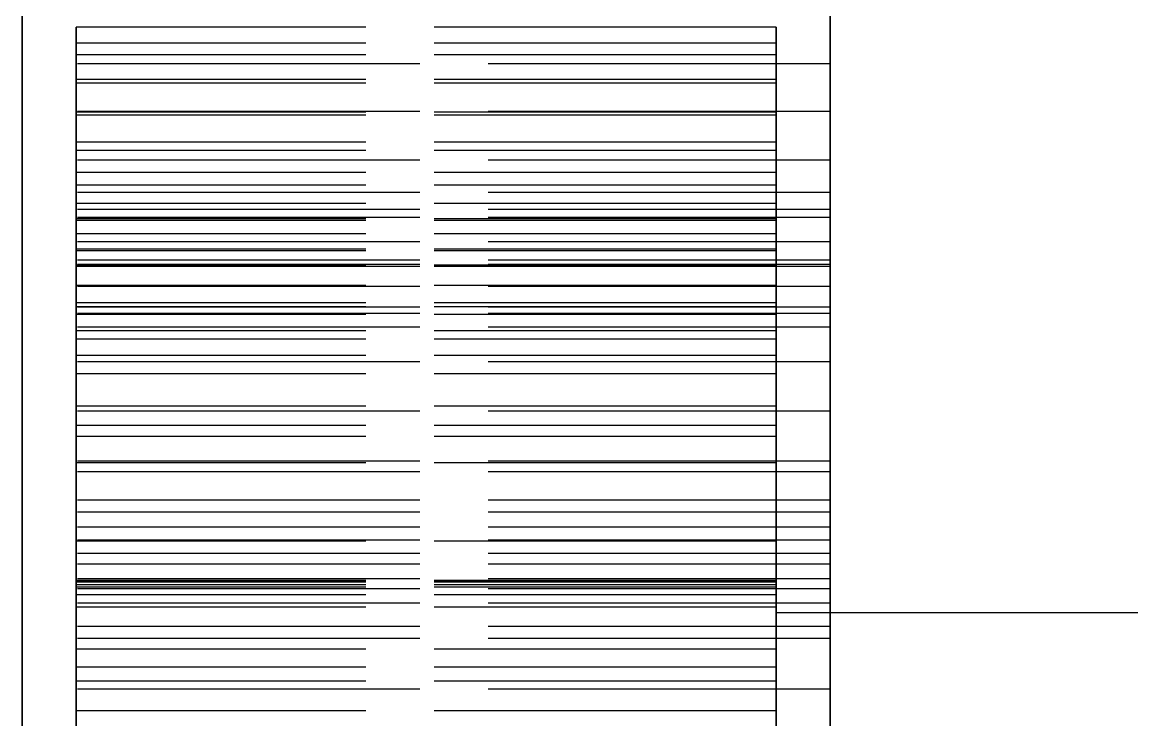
# Model space of a CAD drawing. Header units: millimetres. Extents: x -13 to 276, y -50 to 157.
# Drawn here: x 135.875 to 139.995, y -2.002 to 0.591 of the extents above; entities that cross this region are included whole.
import ezdxf

# ---------------------------------------------------------------- set-up
doc = ezdxf.new("R2010")
doc.units = ezdxf.units.MM
doc.linetypes.add('DASHED', pattern=[1.524, 1.27, -0.254])
doc.layers.add('HIDDEN', color=8, linetype='DASHED')
doc.layers.add('VISIBLE', color=7, linetype='CONTINUOUS')

msp = doc.modelspace()

# ---------------------------------------------------------------- linework, layer by layer
at = {"layer": 'HIDDEN'}
for points in [[(135.875, 6.91484), (135.875, 6.21643), (135.875, 5.51802), (135.875, 4.8196), (135.875, 4.12119), (135.875, 3.42278), (135.875, 2.72437), (135.875, 2.02595), (135.875, 1.32754), (135.875, 0.62913), (135.875, -0.06929), (135.875, -0.7677), (135.875, -1.46611), (135.875, -2.16452), (135.875, -2.86294), (135.875, -3.56135), (135.875, -4.25976), (135.875, -4.95817), (135.875, -5.65659), (135.875, -6.355)], [(135.875, 6.8831), (135.875, 6.12119), (135.875, 5.35929), (135.875, 4.59738), (135.875, 3.83548), (135.875, 3.07357), (135.875, 2.31167), (135.875, 1.54976), (135.875, 0.78786), (135.875, 0.02595), (135.875, -0.73595), (135.875, -1.49786), (135.875, -2.25976), (135.875, -3.02167), (135.875, -3.78357), (135.875, -4.54548), (135.875, -5.30738), (135.875, -6.06929), (135.875, -6.83119), (135.875, -7.5931), (135.875, -8.355)], [(135.875, 6.65492), (135.875, 5.87317), (135.875, 5.09143), (135.875, 4.30968), (135.875, 3.52794), (135.875, 2.74619), (135.875, 1.96444), (135.875, 1.1827), (135.875, 0.40095), (135.875, -0.38079), (135.875, -1.16254), (135.875, -1.94429), (135.875, -2.72603), (135.875, -3.50778), (135.875, -4.28952), (135.875, -5.07127), (135.875, -5.85302), (135.875, -6.63476), (135.875, -7.41651), (135.875, -8.19825), (135.875, -8.98)], [(138.875, 6.65492), (138.875, 5.87317), (138.875, 5.09143), (138.875, 4.30968), (138.875, 3.52794), (138.875, 2.74619), (138.875, 1.96444), (138.875, 1.1827), (138.875, 0.40095), (138.875, -0.38079), (138.875, -1.16254), (138.875, -1.94429), (138.875, -2.72603), (138.875, -3.50778), (138.875, -4.28952), (138.875, -5.07127), (138.875, -5.85302), (138.875, -6.63476), (138.875, -7.41651), (138.875, -8.19825), (138.875, -8.98)], [(135.875, -5.68833), (135.875, -5.30738), (135.875, -4.92643), (135.875, -4.54548), (135.875, -4.16452), (135.875, -3.78357), (135.875, -3.40262), (135.875, -3.02167), (135.875, -2.64071), (135.875, -2.25976), (135.875, -1.87881), (135.875, -1.49786), (135.875, -1.1169), (135.875, -0.73595), (135.875, -0.355), (135.875, 0.02595), (135.875, 0.4069), (135.875, 0.78786)], [(135.875, -6.355), (135.875, -6.00579), (135.875, -5.65659), (135.875, -5.30738), (135.875, -4.95817), (135.875, -4.60897), (135.875, -4.25976), (135.875, -3.91056), (135.875, -3.56135), (135.875, -3.21214), (135.875, -2.86294), (135.875, -2.51373), (135.875, -2.16452), (135.875, -1.81532), (135.875, -1.46611), (135.875, -1.1169), (135.875, -0.7677), (135.875, -0.41849), (135.875, -0.06929), (135.875, 0.27992), (135.875, 0.62913)], [(135.875, 0.60895), (135.875, 0.43592)], [(135.875, 0.43592), (135.875, 0.60895)], [(138.875, 0.60895), (138.875, 0.43592)], [(138.875, 0.43592), (138.875, 0.60895)], [(136.075, 0.51299), (136.075, 0.57213)], [(136.075, 0.57213), (136.075, 0.46966)], [(136.075, 0.46966), (136.075, 0.57213)], [(136.075, 0.57213), (136.075, 0.51299)], [(138.675, 0.57213), (136.075, 0.57213)], [(138.675, 0.57213), (136.075, 0.57213)], [(138.675, 0.51299), (138.675, 0.57213)], [(138.675, 0.57213), (138.675, 0.46966)], [(138.675, 0.46966), (138.675, 0.57213)], [(138.675, 0.57213), (138.675, 0.51299)], [(136.075, 0.37803), (136.075, 0.51299)], [(136.075, 0.51299), (136.075, 0.37803)], [(138.675, 0.51299), (136.075, 0.51299)], [(138.675, 0.51299), (136.075, 0.51299)], [(138.675, 0.37803), (138.675, 0.51299)], [(138.675, 0.51299), (138.675, 0.37803)], [(136.075, 0.46966), (136.075, 0.36403)], [(136.075, 0.36403), (136.075, 0.46966)], [(138.675, 0.46966), (136.075, 0.46966)], [(138.675, 0.46966), (136.075, 0.46966)], [(138.675, 0.46966), (138.675, 0.36403)], [(138.675, 0.36403), (138.675, 0.46966)], [(135.875, 0.43592), (135.875, 0.25889)], [(135.875, 0.25889), (135.875, 0.43592)], [(138.875, 0.43592), (135.875, 0.43592)], [(138.875, 0.43592), (135.875, 0.43592)], [(138.875, 0.43592), (138.875, 0.25889)], [(138.875, 0.25889), (138.875, 0.43592)], [(136.075, 0.24453), (136.075, 0.37803)], [(136.075, 0.37803), (136.075, 0.24453)], [(138.675, 0.37803), (136.075, 0.37803)], [(138.675, 0.37803), (136.075, 0.37803)], [(138.675, 0.24453), (138.675, 0.37803)], [(138.675, 0.37803), (138.675, 0.24453)], [(136.075, 0.36403), (136.075, 0.2556)], [(136.075, 0.2556), (136.075, 0.36403)], [(138.675, 0.36403), (136.075, 0.36403)], [(138.675, 0.36403), (136.075, 0.36403)], [(138.675, 0.36403), (138.675, 0.2556)], [(138.675, 0.2556), (138.675, 0.36403)], [(135.875, 0.25889), (135.875, 0.07809)], [(135.875, 0.07809), (135.875, 0.25889)], [(138.875, 0.25889), (135.875, 0.25889)], [(138.875, 0.25889), (135.875, 0.25889)], [(136.075, 0.2556), (136.075, 0.14469)], [(136.075, 0.14469), (136.075, 0.2556)], [(138.675, 0.2556), (136.075, 0.2556)], [(138.675, 0.2556), (136.075, 0.2556)], [(138.675, 0.2556), (138.675, 0.14469)], [(138.675, 0.14469), (138.675, 0.2556)], [(138.875, 0.25889), (138.875, 0.07809)], [(138.875, 0.07809), (138.875, 0.25889)], [(136.075, 0.1131), (136.075, 0.24453)], [(136.075, 0.24453), (136.075, 0.1131)], [(138.675, 0.24453), (136.075, 0.24453)], [(138.675, 0.24453), (136.075, 0.24453)], [(138.675, 0.1131), (138.675, 0.24453)], [(138.675, 0.24453), (138.675, 0.1131)], [(136.075, 0.14469), (136.075, 0.03155)], [(136.075, 0.03155), (136.075, 0.14469)], [(138.675, 0.14469), (136.075, 0.14469)], [(138.675, 0.14469), (136.075, 0.14469)], [(138.675, 0.14469), (138.675, 0.03155)], [(138.675, 0.03155), (138.675, 0.14469)], [(136.075, -0.01553), (136.075, 0.1131)], [(136.075, 0.1131), (136.075, -0.01553)], [(138.675, 0.1131), (136.075, 0.1131)], [(138.675, 0.1131), (136.075, 0.1131)], [(138.675, -0.01553), (138.675, 0.1131)], [(138.675, 0.1131), (138.675, -0.01553)], [(135.875, 0.07809), (135.875, -0.10627)], [(135.875, -0.10627), (135.875, 0.07809)], [(138.875, 0.07809), (135.875, 0.07809)], [(138.875, 0.07809), (135.875, 0.07809)], [(138.875, 0.07809), (138.875, -0.10627)], [(138.875, -0.10627), (138.875, 0.07809)], [(136.075, 0.03155), (136.075, -0.084)], [(136.075, -0.084), (136.075, 0.03155)], [(138.675, 0.03155), (136.075, 0.03155)], [(138.675, 0.03155), (136.075, 0.03155)], [(138.675, 0.03155), (138.675, -0.084)], [(138.675, -0.084), (138.675, 0.03155)], [(136.075, -0.14037), (136.075, -0.01553)], [(136.075, -0.01553), (136.075, -0.14037)], [(138.675, -0.01553), (136.075, -0.01553)], [(138.675, -0.01553), (136.075, -0.01553)], [(138.675, -0.14037), (138.675, -0.01553)], [(138.675, -0.01553), (138.675, -0.14037)], [(135.875, -0.13602), (135.875, -0.04239)], [(135.875, -0.04239), (135.875, -0.31728)], [(135.875, -0.31728), (135.875, -0.04239)], [(135.875, -0.04239), (135.875, -0.13602)], [(138.875, -0.04239), (135.875, -0.04239)], [(138.875, -0.04239), (135.875, -0.04239)], [(138.875, -0.13602), (138.875, -0.04239)], [(138.875, -0.04239), (138.875, -0.31728)], [(138.875, -0.31728), (138.875, -0.04239)], [(138.875, -0.04239), (138.875, -0.13602)], [(135.875, -0.10627), (135.875, -0.29404)], [(135.875, -0.29404), (135.875, -0.10627)], [(138.875, -0.10627), (135.875, -0.10627)], [(138.875, -0.10627), (135.875, -0.10627)], [(136.075, -0.084), (136.075, -0.49567)], [(136.075, -0.49567), (136.075, -0.084)], [(138.675, -0.084), (136.075, -0.084)], [(138.675, -0.084), (136.075, -0.084)], [(138.675, -0.084), (138.675, -0.49567)], [(138.675, -0.49567), (138.675, -0.084)], [(138.875, -0.10627), (138.875, -0.29404)], [(138.875, -0.29404), (138.875, -0.10627)], [(135.875, -0.22533), (135.875, -0.13602)], [(135.875, -0.13602), (135.875, -0.22533)], [(138.875, -0.13602), (135.875, -0.13602)], [(138.875, -0.13602), (135.875, -0.13602)], [(136.075, -0.25916), (136.075, -0.14037)], [(136.075, -0.14037), (136.075, -0.25916)], [(138.675, -0.14037), (136.075, -0.14037)], [(138.675, -0.14037), (136.075, -0.14037)], [(136.075, -0.31226), (136.075, -0.14654)], [(136.075, -0.14654), (136.075, -0.19623)], [(136.075, -0.19623), (136.075, -0.14654)], [(136.075, -0.14654), (136.075, -0.31226)], [(138.675, -0.14654), (136.075, -0.14654)], [(138.675, -0.14654), (136.075, -0.14654)], [(138.675, -0.25916), (138.675, -0.14037)], [(138.675, -0.14037), (138.675, -0.25916)], [(138.675, -0.31226), (138.675, -0.14654)], [(138.675, -0.14654), (138.675, -0.19623)], [(138.675, -0.19623), (138.675, -0.14654)], [(138.675, -0.14654), (138.675, -0.31226)], [(138.875, -0.22533), (138.875, -0.13602)], [(138.875, -0.13602), (138.875, -0.22533)], [(136.075, -0.19623), (136.075, -0.25307)], [(136.075, -0.25307), (136.075, -0.19623)], [(138.675, -0.19623), (136.075, -0.19623)], [(138.675, -0.19623), (136.075, -0.19623)], [(138.675, -0.19623), (138.675, -0.25307)], [(138.675, -0.25307), (138.675, -0.19623)], [(135.875, -0.31053), (135.875, -0.22533)], [(135.875, -0.22533), (135.875, -0.31053)], [(138.875, -0.22533), (135.875, -0.22533)], [(138.875, -0.22533), (135.875, -0.22533)], [(138.875, -0.31053), (138.875, -0.22533)], [(138.875, -0.22533), (138.875, -0.31053)], [(136.075, -0.25307), (136.075, -0.31703)], [(136.075, -0.31703), (136.075, -0.25307)], [(138.675, -0.25307), (136.075, -0.25307)], [(138.675, -0.25307), (136.075, -0.25307)], [(136.075, -0.64879), (136.075, -0.25916)], [(136.075, -0.25916), (136.075, -0.64879)], [(138.675, -0.25916), (136.075, -0.25916)], [(138.675, -0.25916), (136.075, -0.25916)], [(138.675, -0.25307), (138.675, -0.31703)], [(138.675, -0.31703), (138.675, -0.25307)], [(138.675, -0.64879), (138.675, -0.25916)], [(138.675, -0.25916), (138.675, -0.64879)], [(135.875, -0.29404), (135.875, -0.54301)], [(135.875, -0.54301), (135.875, -0.29404)], [(138.875, -0.29404), (135.875, -0.29404)], [(138.875, -0.29404), (135.875, -0.29404)], [(135.875, -0.39179), (135.875, -0.31053)], [(135.875, -0.31053), (135.875, -0.39179)], [(138.875, -0.31053), (135.875, -0.31053)], [(138.875, -0.31053), (135.875, -0.31053)], [(135.875, -0.31728), (135.875, -0.49255)], [(135.875, -0.49255), (135.875, -0.31728)], [(138.875, -0.31728), (135.875, -0.31728)], [(138.875, -0.31728), (135.875, -0.31728)], [(136.075, -0.45298), (136.075, -0.31226)], [(136.075, -0.31226), (136.075, -0.45298)], [(138.675, -0.31226), (136.075, -0.31226)], [(138.675, -0.31226), (136.075, -0.31226)], [(136.075, -0.31703), (136.075, -0.38824)], [(136.075, -0.38824), (136.075, -0.31703)], [(138.675, -0.31703), (136.075, -0.31703)], [(138.675, -0.31703), (136.075, -0.31703)], [(138.675, -0.45298), (138.675, -0.31226)], [(138.675, -0.31226), (138.675, -0.45298)], [(138.675, -0.31703), (138.675, -0.38824)], [(138.675, -0.38824), (138.675, -0.31703)], [(138.875, -0.29404), (138.875, -0.54301)], [(138.875, -0.54301), (138.875, -0.29404)], [(138.875, -0.39179), (138.875, -0.31053)], [(138.875, -0.31053), (138.875, -0.39179)], [(138.875, -0.31728), (138.875, -0.49255)], [(138.875, -0.49255), (138.875, -0.31728)], [(135.875, -0.46925), (135.875, -0.39179)], [(135.875, -0.39179), (135.875, -0.46925)], [(138.875, -0.39179), (135.875, -0.39179)], [(138.875, -0.39179), (135.875, -0.39179)], [(136.075, -0.38824), (136.075, -0.46728)], [(136.075, -0.46728), (136.075, -0.38824)], [(138.675, -0.38824), (136.075, -0.38824)], [(138.675, -0.38824), (136.075, -0.38824)], [(138.675, -0.38824), (138.675, -0.46728)], [(138.675, -0.46728), (138.675, -0.38824)], [(138.875, -0.46925), (138.875, -0.39179)], [(138.875, -0.39179), (138.875, -0.46925)], [(136.075, -0.58791), (136.075, -0.45298)], [(136.075, -0.45298), (136.075, -0.58791)], [(138.675, -0.45298), (136.075, -0.45298)], [(138.675, -0.45298), (136.075, -0.45298)], [(138.675, -0.58791), (138.675, -0.45298)], [(138.675, -0.45298), (138.675, -0.58791)], [(135.875, -0.54301), (135.875, -0.46925)], [(135.875, -0.46925), (135.875, -0.54301)], [(138.875, -0.46925), (135.875, -0.46925)], [(138.875, -0.46925), (135.875, -0.46925)], [(135.875, -0.49255), (135.875, -0.67181)], [(135.875, -0.67181), (135.875, -0.49255)], [(138.875, -0.49255), (135.875, -0.49255)], [(138.875, -0.49255), (135.875, -0.49255)], [(136.075, -0.46728), (136.075, -0.55669)], [(136.075, -0.55669), (136.075, -0.46728)], [(138.675, -0.46728), (136.075, -0.46728)], [(138.675, -0.46728), (136.075, -0.46728)], [(138.675, -0.46728), (138.675, -0.55669)], [(138.675, -0.55669), (138.675, -0.46728)], [(138.875, -0.54301), (138.875, -0.46925)], [(138.875, -0.46925), (138.875, -0.54301)], [(138.875, -0.49255), (138.875, -0.67181)], [(138.875, -0.67181), (138.875, -0.49255)], [(138.675, -0.49567), (136.075, -0.49567)], [(138.675, -0.49567), (136.075, -0.49567)], [(138.875, -0.54301), (135.875, -0.54301)], [(138.875, -0.54301), (135.875, -0.54301)], [(136.075, -0.55669), (136.075, -0.90887)], [(136.075, -0.90887), (136.075, -0.55669)], [(138.675, -0.55669), (136.075, -0.55669)], [(138.675, -0.55669), (136.075, -0.55669)], [(138.675, -0.55669), (138.675, -0.90887)], [(138.675, -0.90887), (138.675, -0.55669)], [(136.075, -0.7163), (136.075, -0.58791)], [(136.075, -0.58791), (136.075, -0.7163)], [(138.675, -0.58791), (136.075, -0.58791)], [(138.675, -0.58791), (136.075, -0.58791)], [(138.675, -0.7163), (138.675, -0.58791)], [(138.675, -0.58791), (138.675, -0.7163)], [(136.075, -0.90887), (136.075, -0.64879)], [(136.075, -0.64879), (136.075, -0.90887)], [(138.675, -0.64879), (136.075, -0.64879)], [(138.675, -0.64879), (136.075, -0.64879)], [(138.675, -0.90887), (138.675, -0.64879)], [(138.675, -0.64879), (138.675, -0.90887)], [(135.875, -0.67181), (135.875, -0.85479)], [(135.875, -0.85479), (135.875, -0.67181)], [(138.875, -0.67181), (135.875, -0.67181)], [(138.875, -0.67181), (135.875, -0.67181)], [(138.875, -0.67181), (138.875, -0.85479)], [(138.875, -0.85479), (138.875, -0.67181)], [(136.075, -0.83718), (136.075, -0.7163)], [(136.075, -0.7163), (136.075, -0.83718)], [(138.675, -0.7163), (136.075, -0.7163)], [(138.675, -0.7163), (136.075, -0.7163)], [(138.675, -0.83718), (138.675, -0.7163)], [(138.675, -0.7163), (138.675, -0.83718)], [(135.875, -0.85479), (135.875, -1.04126)], [(135.875, -1.04126), (135.875, -0.85479)], [(138.875, -0.85479), (135.875, -0.85479)], [(138.875, -0.85479), (135.875, -0.85479)], [(136.075, -0.94899), (136.075, -0.83718)], [(136.075, -0.83718), (136.075, -0.94899)], [(138.675, -0.83718), (136.075, -0.83718)], [(138.675, -0.83718), (136.075, -0.83718)], [(138.675, -0.94899), (138.675, -0.83718)], [(138.675, -0.83718), (138.675, -0.94899)], [(138.875, -0.85479), (138.875, -1.04126)], [(138.875, -1.04126), (138.875, -0.85479)], [(138.675, -0.90887), (136.075, -0.90887)], [(138.675, -0.90887), (136.075, -0.90887)], [(136.075, -1.0475), (136.075, -0.94899)], [(136.075, -0.94899), (136.075, -1.0475)], [(138.675, -0.94899), (136.075, -0.94899)], [(138.675, -0.94899), (136.075, -0.94899)], [(138.675, -1.0475), (138.675, -0.94899)], [(138.675, -0.94899), (138.675, -1.0475)], [(135.875, -1.04126), (135.875, -1.23103)], [(135.875, -1.23103), (135.875, -1.04126)], [(138.875, -1.04126), (135.875, -1.04126)], [(138.875, -1.04126), (135.875, -1.04126)], [(136.075, -1.33791), (136.075, -1.0475)], [(136.075, -1.0475), (136.075, -1.33791)], [(138.675, -1.0475), (136.075, -1.0475)], [(138.675, -1.0475), (136.075, -1.0475)], [(138.675, -1.33791), (138.675, -1.0475)], [(138.675, -1.0475), (138.675, -1.33791)], [(138.875, -1.04126), (138.875, -1.23103)], [(138.875, -1.23103), (138.875, -1.04126)], [(135.875, -1.18552), (135.875, -1.08011)], [(135.875, -1.08011), (135.875, -1.33448)], [(135.875, -1.33448), (135.875, -1.08011)], [(135.875, -1.08011), (135.875, -1.18552)], [(138.875, -1.08011), (135.875, -1.08011)], [(138.875, -1.08011), (135.875, -1.08011)], [(138.875, -1.18552), (138.875, -1.08011)], [(138.875, -1.08011), (138.875, -1.33448)], [(138.875, -1.33448), (138.875, -1.08011)], [(138.875, -1.08011), (138.875, -1.18552)], [(135.875, -1.2869), (135.875, -1.18552)], [(135.875, -1.18552), (135.875, -1.2869)], [(138.875, -1.18552), (135.875, -1.18552)], [(138.875, -1.18552), (135.875, -1.18552)], [(138.875, -1.2869), (138.875, -1.18552)], [(138.875, -1.18552), (138.875, -1.2869)], [(135.875, -1.23103), (135.875, -1.42395)], [(135.875, -1.42395), (135.875, -1.23103)], [(138.875, -1.23103), (135.875, -1.23103)], [(138.875, -1.23103), (135.875, -1.23103)], [(138.875, -1.23103), (138.875, -1.42395)], [(138.875, -1.42395), (138.875, -1.23103)], [(135.875, -1.38446), (135.875, -1.2869)], [(135.875, -1.2869), (135.875, -1.38446)], [(138.875, -1.2869), (135.875, -1.2869)], [(138.875, -1.2869), (135.875, -1.2869)], [(138.875, -1.38446), (138.875, -1.2869)], [(138.875, -1.2869), (138.875, -1.38446)], [(135.875, -1.33448), (135.875, -1.51543)], [(135.875, -1.51543), (135.875, -1.33448)], [(138.875, -1.33448), (135.875, -1.33448)], [(138.875, -1.33448), (135.875, -1.33448)], [(136.075, -1.80656), (136.075, -1.33791)], [(136.075, -1.33791), (136.075, -1.80656)], [(138.675, -1.33791), (136.075, -1.33791)], [(138.675, -1.33791), (136.075, -1.33791)], [(138.675, -1.80656), (138.675, -1.33791)], [(138.675, -1.33791), (138.675, -1.80656)], [(138.875, -1.33448), (138.875, -1.51543)], [(138.875, -1.51543), (138.875, -1.33448)], [(135.875, -1.47835), (135.875, -1.38446)], [(135.875, -1.38446), (135.875, -1.47835)], [(138.875, -1.38446), (135.875, -1.38446)], [(138.875, -1.38446), (135.875, -1.38446)], [(138.875, -1.47835), (138.875, -1.38446)], [(138.875, -1.38446), (138.875, -1.47835)], [(135.875, -1.42395), (135.875, -1.65554)], [(135.875, -1.65554), (135.875, -1.42395)], [(138.875, -1.42395), (135.875, -1.42395)], [(138.875, -1.42395), (135.875, -1.42395)], [(138.875, -1.42395), (138.875, -1.65554)], [(138.875, -1.65554), (138.875, -1.42395)], [(135.875, -1.56868), (135.875, -1.47835)], [(135.875, -1.47835), (135.875, -1.56868)], [(138.875, -1.47835), (135.875, -1.47835)], [(138.875, -1.47835), (135.875, -1.47835)], [(138.875, -1.56868), (138.875, -1.47835)], [(138.875, -1.47835), (138.875, -1.56868)], [(135.875, -1.51543), (135.875, -1.70005)], [(135.875, -1.70005), (135.875, -1.51543)], [(138.875, -1.51543), (135.875, -1.51543)], [(138.875, -1.51543), (135.875, -1.51543)], [(136.075, -1.48775), (136.075, -1.48454)], [(136.075, -1.48454), (136.075, -1.49136)], [(136.075, -1.49136), (136.075, -1.48454)], [(136.075, -1.48454), (136.075, -1.48775)], [(138.675, -1.48454), (136.075, -1.48454)], [(138.675, -1.48454), (136.075, -1.48454)], [(136.075, -1.50069), (136.075, -1.48775)], [(136.075, -1.48775), (136.075, -1.50069)], [(138.675, -1.48775), (136.075, -1.48775)], [(138.675, -1.48775), (136.075, -1.48775)], [(136.075, -1.49136), (136.075, -1.50877)], [(136.075, -1.50877), (136.075, -1.49136)], [(138.675, -1.49136), (136.075, -1.49136)], [(138.675, -1.49136), (136.075, -1.49136)], [(136.075, -1.74016), (136.075, -1.50069)], [(136.075, -1.50069), (136.075, -1.74016)], [(138.675, -1.50069), (136.075, -1.50069)], [(138.675, -1.50069), (136.075, -1.50069)], [(136.075, -1.50877), (136.075, -1.53805)], [(136.075, -1.53805), (136.075, -1.50877)], [(138.675, -1.50877), (136.075, -1.50877)], [(138.675, -1.50877), (136.075, -1.50877)], [(138.675, -1.48775), (138.675, -1.48454)], [(138.675, -1.48454), (138.675, -1.49136)], [(138.675, -1.49136), (138.675, -1.48454)], [(138.675, -1.48454), (138.675, -1.48775)], [(138.675, -1.50069), (138.675, -1.48775)], [(138.675, -1.48775), (138.675, -1.50069)], [(138.675, -1.49136), (138.675, -1.50877)], [(138.675, -1.50877), (138.675, -1.49136)], [(138.675, -1.74016), (138.675, -1.50069)], [(138.675, -1.50069), (138.675, -1.74016)], [(138.675, -1.50877), (138.675, -1.53805)], [(138.675, -1.53805), (138.675, -1.50877)], [(138.875, -1.51543), (138.875, -1.70005)], [(138.875, -1.70005), (138.875, -1.51543)], [(136.075, -1.53805), (136.075, -1.58363)], [(136.075, -1.58363), (136.075, -1.53805)], [(138.675, -1.53805), (136.075, -1.53805)], [(138.675, -1.53805), (136.075, -1.53805)], [(138.675, -1.53805), (138.675, -1.58363)], [(138.675, -1.58363), (138.675, -1.53805)], [(135.875, -1.65554), (135.875, -1.56868)], [(135.875, -1.56868), (135.875, -1.65554)], [(138.875, -1.56868), (135.875, -1.56868)], [(138.875, -1.56868), (135.875, -1.56868)], [(136.075, -1.58363), (136.075, -1.80656)], [(136.075, -1.80656), (136.075, -1.58363)], [(138.675, -1.58363), (136.075, -1.58363)], [(138.675, -1.58363), (136.075, -1.58363)], [(138.675, -1.58363), (138.675, -1.80656)], [(138.675, -1.80656), (138.675, -1.58363)], [(138.675, -2.02167), (138.675, -1.99389), (138.675, -1.96611), (138.675, -1.93833), (138.675, -1.91056), (138.675, -1.88278), (138.675, -1.855), (138.675, -1.82722), (138.675, -1.79944), (138.675, -1.77167), (138.675, -1.74389), (138.675, -1.71611), (138.675, -1.68833), (138.675, -1.66056), (138.675, -1.63278), (138.675, -1.605)], [(138.675, -1.605), (138.675, -1.66056), (138.675, -1.71611), (138.675, -1.77167), (138.675, -1.82722), (138.675, -1.88278), (138.675, -1.93833), (138.675, -1.99389), (138.675, -2.04944)], [(138.875, -1.605), (138.675, -1.605)], [(138.875, -1.65554), (138.875, -1.56868)], [(138.875, -1.56868), (138.875, -1.65554)], [(138.875, -1.65554), (135.875, -1.65554)], [(138.875, -1.65554), (135.875, -1.65554)], [(135.875, -1.70005), (135.875, -1.88808)], [(135.875, -1.88808), (135.875, -1.70005)], [(138.875, -1.70005), (135.875, -1.70005)], [(138.875, -1.70005), (135.875, -1.70005)], [(138.875, -1.70005), (138.875, -1.88808)], [(138.875, -1.88808), (138.875, -1.70005)], [(136.075, -1.85877), (136.075, -1.74016)], [(136.075, -1.74016), (136.075, -1.85877)], [(138.675, -1.74016), (136.075, -1.74016)], [(138.675, -1.74016), (136.075, -1.74016)], [(138.675, -1.85877), (138.675, -1.74016)], [(138.675, -1.74016), (138.675, -1.85877)], [(138.675, -1.80656), (136.075, -1.80656)], [(138.675, -1.80656), (136.075, -1.80656)], [(135.875, -1.88808), (135.875, -2.07932)], [(135.875, -2.07932), (135.875, -1.88808)], [(138.875, -1.88808), (135.875, -1.88808)], [(138.875, -1.88808), (135.875, -1.88808)], [(136.075, -1.96839), (136.075, -1.85877)], [(136.075, -1.85877), (136.075, -1.96839)], [(138.675, -1.85877), (136.075, -1.85877)], [(138.675, -1.85877), (136.075, -1.85877)], [(138.675, -1.96839), (138.675, -1.85877)], [(138.675, -1.85877), (138.675, -1.96839)], [(138.875, -1.88808), (138.875, -2.07932)], [(138.875, -2.07932), (138.875, -1.88808)], [(136.075, -2.06832), (136.075, -1.96839)], [(136.075, -1.96839), (136.075, -2.06832)], [(138.675, -1.96839), (136.075, -1.96839)], [(138.675, -1.96839), (136.075, -1.96839)], [(138.675, -2.06832), (138.675, -1.96839)], [(138.675, -1.96839), (138.675, -2.06832)]]:
    msp.add_lwpolyline(points, dxfattribs=at)
at = {"layer": 'VISIBLE'}
for points in [[(135.875, -5.46214), (135.875, -5.07127), (135.875, -4.6804), (135.875, -4.28952), (135.875, -3.89865), (135.875, -3.50778), (135.875, -3.1169), (135.875, -2.72603), (135.875, -2.33516), (135.875, -1.94429), (135.875, -1.55341), (135.875, -1.16254), (135.875, -0.77167), (135.875, -0.38079), (135.875, 0.01008), (135.875, 0.40095), (135.875, 0.79183)], [(138.875, -5.46214), (138.875, -5.07127), (138.875, -4.6804), (138.875, -4.28952), (138.875, -3.89865), (138.875, -3.50778), (138.875, -3.1169), (138.875, -2.72603), (138.875, -2.33516), (138.875, -1.94429), (138.875, -1.55341), (138.875, -1.16254), (138.875, -0.77167), (138.875, -0.38079), (138.875, 0.01008), (138.875, 0.40095), (138.875, 0.79183)], [(140.275, -1.605), (138.875, -1.605)]]:
    msp.add_lwpolyline(points, dxfattribs=at)

doc.saveas('drawing.dxf')
